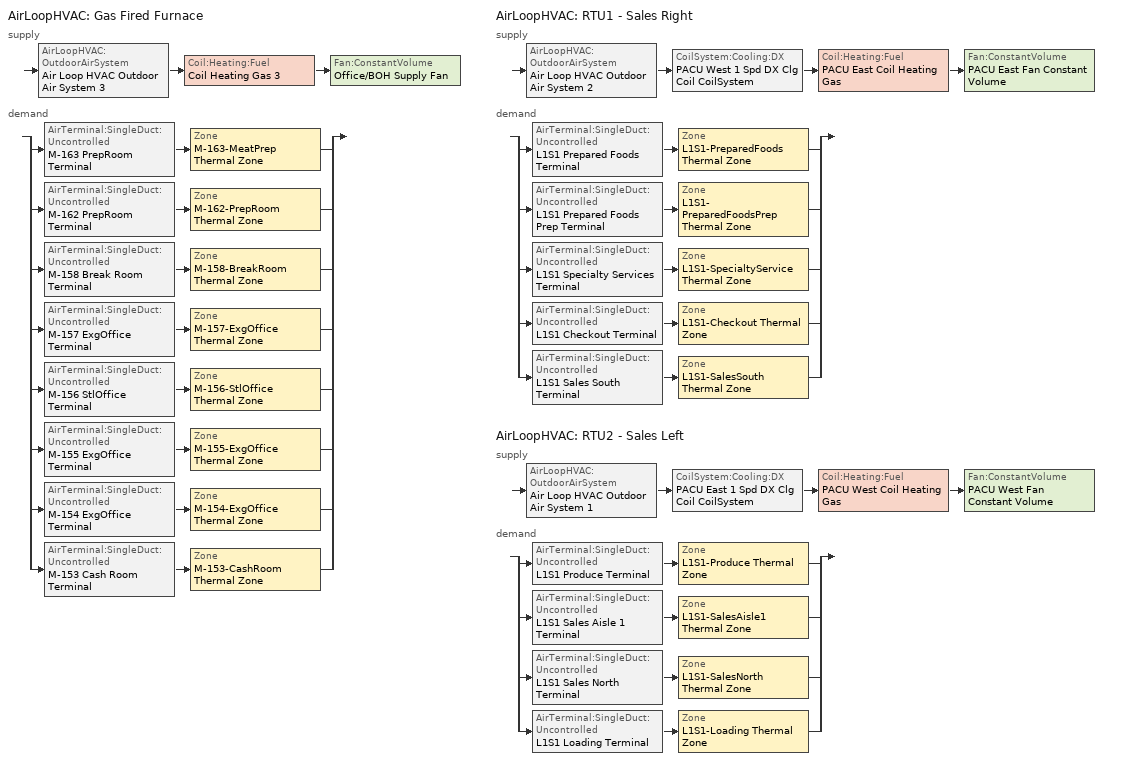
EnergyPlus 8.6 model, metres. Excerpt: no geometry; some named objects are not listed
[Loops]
AirLoopHVAC 'Gas Fired Furnace'
 supply: AirLoopHVAC:OutdoorAirSystem 'Air Loop HVAC Outdoor Air System 3' > Coil:Heating:Fuel 'Coil Heating Gas 3' > Fan:ConstantVolume 'Office/BOH Supply Fan'
 demand: split
  | AirTerminal:SingleDuct:Uncontrolled 'M-163 PrepRoom Terminal' > Zone 'M-163-MeatPrep Thermal Zone'
  | AirTerminal:SingleDuct:Uncontrolled 'M-162 PrepRoom Terminal' > Zone 'M-162-PrepRoom Thermal Zone'
  | AirTerminal:SingleDuct:Uncontrolled 'M-158 Break Room Terminal' > Zone 'M-158-BreakRoom Thermal Zone'
  | AirTerminal:SingleDuct:Uncontrolled 'M-157 ExgOffice Terminal' > Zone 'M-157-ExgOffice Thermal Zone'
  | AirTerminal:SingleDuct:Uncontrolled 'M-156 StlOffice Terminal' > Zone 'M-156-StlOffice Thermal Zone'
  | AirTerminal:SingleDuct:Uncontrolled 'M-155 ExgOffice Terminal' > Zone 'M-155-ExgOffice Thermal Zone'
  | AirTerminal:SingleDuct:Uncontrolled 'M-154 ExgOffice Terminal' > Zone 'M-154-ExgOffice Thermal Zone'
  | AirTerminal:SingleDuct:Uncontrolled 'M-153 Cash Room Terminal' > Zone 'M-153-CashRoom Thermal Zone'
AirLoopHVAC 'RTU1 - Sales Right'
 supply: AirLoopHVAC:OutdoorAirSystem 'Air Loop HVAC Outdoor Air System 2' > CoilSystem:Cooling:DX 'PACU West 1 Spd DX Clg Coil CoilSystem' > Coil:Heating:Fuel 'PACU East Coil Heating Gas' > Fan:ConstantVolume 'PACU East Fan Constant Volume'
 demand: split
  | AirTerminal:SingleDuct:Uncontrolled 'L1S1 Prepared Foods Terminal' > Zone 'L1S1-PreparedFoods Thermal Zone'
  | AirTerminal:SingleDuct:Uncontrolled 'L1S1 Prepared Foods Prep Terminal' > Zone 'L1S1-PreparedFoodsPrep Thermal Zone'
  | AirTerminal:SingleDuct:Uncontrolled 'L1S1 Specialty Services Terminal' > Zone 'L1S1-SpecialtyService Thermal Zone'
  | AirTerminal:SingleDuct:Uncontrolled 'L1S1 Checkout Terminal' > Zone 'L1S1-Checkout Thermal Zone'
  | AirTerminal:SingleDuct:Uncontrolled 'L1S1 Sales South Terminal' > Zone 'L1S1-SalesSouth Thermal Zone'
AirLoopHVAC 'RTU2 - Sales Left'
 supply: AirLoopHVAC:OutdoorAirSystem 'Air Loop HVAC Outdoor Air System 1' > CoilSystem:Cooling:DX 'PACU East 1 Spd DX Clg Coil CoilSystem' > Coil:Heating:Fuel 'PACU West Coil Heating Gas' > Fan:ConstantVolume 'PACU West Fan Constant Volume'
 demand: split
  | AirTerminal:SingleDuct:Uncontrolled 'L1S1 Produce Terminal' > Zone 'L1S1-Produce Thermal Zone'
  | AirTerminal:SingleDuct:Uncontrolled 'L1S1 Sales Aisle 1 Terminal' > Zone 'L1S1-SalesAisle1 Thermal Zone'
  | AirTerminal:SingleDuct:Uncontrolled 'L1S1 Sales North Terminal' > Zone 'L1S1-SalesNorth Thermal Zone'
  | AirTerminal:SingleDuct:Uncontrolled 'L1S1 Loading Terminal' > Zone 'L1S1-Loading Thermal Zone'
[DesignSpecification:OutdoorAir] Outdoor Air Method=Sum; Outdoor Air Flow per Zone {m3/s}=0; Outdoor Air Flow Air Changes per Hour {1/hr}=0
Name | Outdoor Air Flow per Person {m3/s-person} | Outdoor Air Flow per Zone Floor Area {m3/s-m2}
Outdoor Air--Sales | 0 | 0.0015
Outdoor Air--Office | 0.01 | 0
Outdoor Air--BOH | 0 | 0.00075
[Sizing:Zone] Zone Cooling Design Supply Air Temperature Input Method=SupplyAirTemperature; Zone Cooling Design Supply Air Temperature {C}=14; Zone Heating Design Supply Air Temperature Input Method=SupplyAirTemperature; Zone Heating Design Supply Air Temperature {C}=40; Zone Cooling Design Supply Air Humidity Ratio {kgWater/kgDryAir}=0.0085; Zone Heating Design Supply Air Humidity Ratio {kgWater/kgDryAir}=0.008; Cooling Design Air Flow Method=Flow/Zone; Heating Design Air Flow Method=Flow/Zone
Name | Design Specification Outdoor Air Object | Cooling Design Air Flow Rate {m3/s} | Heating Design Air Flow Rate {m3/s}
L1S1-Loading Thermal Zone | Outdoor Air--BOH | 0.217 | 0.217
L1S1-Produce Thermal Zone; L1S1-SalesAisle1 Thermal Zone | Outdoor Air--Sales | 0.694 | 0.694
L1S1-SalesNorth Thermal Zone | Outdoor Air--Sales | 0.566 | 0.566
L1S1-Checkout Thermal Zone; L1S1-SalesSouth Thermal Zone; L1S1-SpecialtyService Thermal Zone | Outdoor Air--Sales | 0.378 | 0.378
L1S1-PreparedFoods Thermal Zone | Outdoor Air--Sales | 0.755 | 0.755
L1S1-PreparedFoodsPrep Thermal Zone | Outdoor Air--BOH | 0.189 | 0.189
M-153-CashRoom Thermal Zone; M-154-ExgOffice Thermal Zone | Outdoor Air--Office | 0.035 | 0.035
M-155-ExgOffice Thermal Zone; M-157-ExgOffice Thermal Zone; M-158-BreakRoom Thermal Zone; M-162-PrepRoom Thermal Zone; M-163-MeatPrep Thermal Zone | Outdoor Air--Office | 0.047 | 0.047
M-156-StlOffice Thermal Zone | Outdoor Air--Office | 0.094 | 0.094
[Sizing:System] Type of Load to Size On=Sensible; Design Outdoor Air Flow Rate {m3/s}=Autosize; Central Heating Maximum System Air Flow Ratio=1; Preheat Design Temperature {C}=7; Preheat Design Humidity Ratio {kgWater/kgDryAir}=0.008; Precool Design Temperature {C}=12.8; Precool Design Humidity Ratio {kgWater/kgDryAir}=0.008; Central Cooling Design Supply Air Temperature {C}=12.8; Central Heating Design Supply Air Temperature {C}=40; Type of Zone Sum to Use=NonCoincident; 100% Outdoor Air in Cooling=Yes; 100% Outdoor Air in Heating=Yes; Central Cooling Design Supply Air Humidity Ratio {kgWater/kgDryAir}=0.0085; Central Heating Design Supply Air Humidity Ratio {kgWater/kgDryAir}=0.008; Cooling Supply Air Flow Rate Method=Flow/System; Cooling Supply Air Flow Rate Per Floor Area {m3/s-m2}=0.00996765; Cooling Fraction of Autosized Cooling Supply Air Flow Rate=1; Cooling Supply Air Flow Rate Per Unit Cooling Capacity {m3/s-W}=3.94755e-05; Heating Supply Air Flow Rate Method=Flow/System; Heating Supply Air Flow Rate Per Floor Area {m3/s-m2}=0.00996765; Heating Fraction of Autosized Heating Supply Air Flow Rate=1; Heating Fraction of Autosized Cooling Supply Air Flow Rate=1; Heating Supply Air Flow Rate Per Unit Heating Capacity {m3/s-W}=3.15882e-05; System Outdoor Air Method=ZoneSum; Zone Maximum Outdoor Air Fraction=1; Cooling Design Capacity Method=CoolingDesignCapacity; Cooling Design Capacity Per Floor Area {W/m2}=234.7; Fraction of Autosized Cooling Design Capacity=1; Heating Design Capacity Method=HeatingDesignCapacity; Heating Design Capacity Per Floor Area {W/m2}=157; Fraction of Autosized Heating Design Capacity=1; Central Cooling Capacity Control Method=OnOff
Name | Cooling Supply Air Flow Rate {m3/s} | Heating Supply Air Flow Rate {m3/s} | Cooling Design Capacity {W} | Heating Design Capacity {W}
Gas Fired Furnace | 0 | 0.401 | 0 | Autosize
RTU1 - Sales Right | 2.36 | 2.36 | 49822 | 102574
RTU2 - Sales Left | 1.89 | 1.89 | 35462 | 58614
[ZoneControl:Thermostat]
Name | Zone or ZoneList | Control Type Schedule | Control 1
L1S1-Checkout Thermal Zone Thermostat | L1S1-Checkout Thermal Zone | L1S1-Checkout Thermal Zone Thermostat Schedule | Thermostat Setpoint Dual Setpoint 1
L1S1-Loading Thermal Zone Thermostat | L1S1-Loading Thermal Zone | L1S1-Loading Thermal Zone Thermostat Schedule | Thermostat Setpoint Dual Setpoint 3
L1S1-PreparedFoods Thermal Zone Thermostat | L1S1-PreparedFoods Thermal Zone | L1S1-PreparedFoods Thermal Zone Thermostat Schedule | Thermostat Setpoint Dual Setpoint 7
L1S1-PreparedFoodsPrep Thermal Zone Thermostat | L1S1-PreparedFoodsPrep Thermal Zone | L1S1-PreparedFoodsPrep Thermal Zone Thermostat Schedule | Thermostat Setpoint Dual Setpoint 4
L1S1-Produce Thermal Zone Thermostat | L1S1-Produce Thermal Zone | L1S1-Produce Thermal Zone Thermostat Schedule | Thermostat Setpoint Dual Setpoint 9
L1S1-SalesAisle1 Thermal Zone Thermostat | L1S1-SalesAisle1 Thermal Zone | L1S1-SalesAisle1 Thermal Zone Thermostat Schedule | Thermostat Setpoint Dual Setpoint 10
L1S1-SalesNorth Thermal Zone Thermostat | L1S1-SalesNorth Thermal Zone | L1S1-SalesNorth Thermal Zone Thermostat Schedule | Thermostat Setpoint Dual Setpoint 2
L1S1-SalesSouth Thermal Zone Thermostat | L1S1-SalesSouth Thermal Zone | L1S1-SalesSouth Thermal Zone Thermostat Schedule | Thermostat Setpoint Dual Setpoint 5
L1S1-SpecialtyService Thermal Zone Thermostat | L1S1-SpecialtyService Thermal Zone | L1S1-SpecialtyService Thermal Zone Thermostat Schedule | Thermostat Setpoint Dual Setpoint 8
[ThermostatSetpoint:DualSetpoint] Heating Setpoint Temperature Schedule=HTGSETP_SCH; Cooling Setpoint Temperature Schedule=CLGSETP_SCH
Thermostat Setpoint Dual Setpoint 1; Thermostat Setpoint Dual Setpoint 3; Thermostat Setpoint Dual Setpoint 7; Thermostat Setpoint Dual Setpoint 4; Thermostat Setpoint Dual Setpoint 9; Thermostat Setpoint Dual Setpoint 10; Thermostat Setpoint Dual Setpoint 2; Thermostat Setpoint Dual Setpoint 5; Thermostat Setpoint Dual Setpoint 8
[ZoneHVAC:UnitHeater]
L1S1 Loading Unit Heater Gas: Availability Schedule=Always On Discrete 1; Supply Air Fan=CV Unit Heater Fan; Maximum Supply Air Flow Rate {m3/s}=0.215; Heating Coil=Unit Heater Gas Htg Coil; Supply Air Fan Operation During No Heating=No; Heating Convergence Tolerance=0.001
[AirTerminal:SingleDuct:Uncontrolled] Availability Schedule=Always On Discrete
Name | Maximum Air Flow Rate {m3/s}
L1S1 Checkout Terminal; L1S1 Prepared Foods Terminal; L1S1 Produce Terminal; L1S1 Sales Aisle 1 Terminal; L1S1 Specialty Services Terminal | 0.755
L1S1 Loading Terminal | 0.33
L1S1 Prepared Foods Prep Terminal | 0.212
L1S1 Sales North Terminal | 0.566
L1S1 Sales South Terminal | 0.378
M-153 Cash Room Terminal; M-154 ExgOffice Terminal; M-155 ExgOffice Terminal; M-156 StlOffice Terminal; M-157 ExgOffice Terminal; M-158 Break Room Terminal; M-162 PrepRoom Terminal; M-163 PrepRoom Terminal | 0.071
[Zone equipment]
L1S1-Checkout Thermal Zone: L1S1 Checkout Terminal
L1S1-Loading Thermal Zone: L1S1 Loading  Exhaust Fan, L1S1 Loading Unit Heater Gas, L1S1 Loading Terminal
L1S1-PreparedFoods Thermal Zone: L1S1 Prepared Foods Terminal
L1S1-PreparedFoodsPrep Thermal Zone: L1S1 Prepared Foods Prep Terminal, L1S1 Prepared Foods Prep Exhaust Fan
L1S1-Produce Thermal Zone: L1S1 Produce Terminal
L1S1-SalesAisle1 Thermal Zone: L1S1 Sales Aisle 1 Terminal
L1S1-SalesNorth Thermal Zone: L1S1 Sales North Terminal
L1S1-SalesSouth Thermal Zone: L1S1 Sales South Terminal
L1S1-SpecialtyService Thermal Zone: L1S1 Specialty Services Terminal
M-153-CashRoom Thermal Zone: M-153 Cash Room Terminal
M-154-ExgOffice Thermal Zone: M-154 ExgOffice Terminal
M-155-ExgOffice Thermal Zone: M-155 ExgOffice Terminal
M-156-StlOffice Thermal Zone: M-156 StlOffice Terminal
M-157-ExgOffice Thermal Zone: M-157 ExgOffice Terminal
M-158-BreakRoom Thermal Zone: M-158 Break Room Terminal
M-162-PrepRoom Thermal Zone: M-162 PrepRoom Terminal
M-163-MeatPrep Thermal Zone: M-163 PrepRoom Terminal
[Fan:ConstantVolume] Motor In Airstream Fraction=1
Name | Availability Schedule | Fan Total Efficiency | Pressure Rise {Pa} | Maximum Flow Rate {m3/s} | Motor Efficiency
CV Unit Heater Fan | Always On Discrete 1 | 0.7 | 250 | 0.22 | 0.9
Office/BOH Supply Fan | Always On Discrete | 0.7 | 500 | 0.401 | 0.9
PACU East Fan Constant Volume | Always On Discrete | 0.7 | 500 | 2.36 | 0.9
PACU West Fan Constant Volume | Always On Discrete | 0.6 | 1000 | 1.89 | 0.924
[Fan:ZoneExhaust] Fan Total Efficiency=0.6; Pressure Rise {Pa}=0; System Availability Manager Coupling Mode=Decoupled
Name | Maximum Flow Rate {m3/s}
L1S1 Loading  Exhaust Fan | 0.47
L1S1 Prepared Foods Prep Exhaust Fan | 0.96
[Coil:Cooling:DX:SingleSpeed] Availability Schedule=Always On Discrete 1; Gross Rated Sensible Heat Ratio=0.75; Total Cooling Capacity Function of Temperature Curve=OS:Curve:Biquadratic 1; Total Cooling Capacity Function of Flow Fraction Curve=OS:Curve:Quadratic 1; Energy Input Ratio Function of Temperature Curve=OS:Curve:Biquadratic 2; Energy Input Ratio Function of Flow Fraction Curve=OS:Curve:Quadratic 2; Part Load Fraction Correlation Curve=OS:Curve:Quadratic 3; Condenser Type=AirCooled; Evaporative Condenser Effectiveness=0; Crankcase Heater Capacity {W}=0; Maximum Outdoor Dry-Bulb Temperature for Crankcase Heater Operation {C}=0; Basin Heater Capacity {W/K}=0; Basin Heater Setpoint Temperature {C}=10
Name | Gross Rated Total Cooling Capacity {W} | Gross Rated Cooling COP {W/W} | Rated Air Flow Rate {m3/s}
PACU West 1 Spd DX Clg Coil | 35517 | 3.11 | 1.89
PACU East 1 Spd DX Clg Coil | 49836 | 3.51 | 2.36
[Coil:Heating:Fuel] Fuel Type=NaturalGas; Burner Efficiency=0.8; Parasitic Electric Load {W}=0; Parasitic Fuel Load {W}=0
Name | Availability Schedule | Nominal Capacity {W}
Unit Heater Gas Htg Coil | Always On Discrete 1 | 8792
Coil Heating Gas 3 | Always On Discrete | 150000
PACU East Coil Heating Gas | Always On Discrete | 102574
PACU West Coil Heating Gas | Always On Discrete | 58614
[CoilSystem:Cooling:DX] Availability Schedule=Always On Discrete 1
Name | Cooling Coil
PACU West 1 Spd DX Clg Coil CoilSystem | PACU West 1 Spd DX Clg Coil
PACU East 1 Spd DX Clg Coil CoilSystem | PACU East 1 Spd DX Clg Coil
[Controller:OutdoorAir] Economizer Control Action Type=ModulateFlow; Economizer Maximum Limit Dry-Bulb Temperature {C}=28; Economizer Maximum Limit Enthalpy {J/kg}=64000; Economizer Minimum Limit Dry-Bulb Temperature {C}=-100; Lockout Type=NoLockout; Minimum Limit Type=FixedMinimum; High Humidity Control=No; Control High Indoor Humidity Based on Outdoor Humidity Ratio=Yes; Heat Recovery Bypass Control Type=BypassWhenWithinEconomizerLimits
Name | Minimum Outdoor Air Flow Rate {m3/s} | Maximum Outdoor Air Flow Rate {m3/s} | Economizer Control Type | Mechanical Ventilation Controller
Controller Outdoor Air 3 | 0.401 | 0.401 | NoEconomizer | Controller Mechanical Ventilation 1
Controller Outdoor Air 2 | 0.519 | 0.858 | DifferentialEnthalpy | Controller Mechanical Ventilation 2
Controller Outdoor Air 1 | 0.656 | 0.8 | DifferentialEnthalpy | Controller Mechanical Ventilation 3
[Controller:MechanicalVentilation] Availability Schedule=Always On Discrete; Demand Controlled Ventilation=No; System Outdoor Air Method=ZoneSum
Name | Zone 1 | Design Specification Outdoor Air Object Name 1 | Zone 2 | Design Specification Outdoor Air Object Name 2 | Zone 3 | Design Specification Outdoor Air Object Name 3 | Zone 4 | Design Specification Outdoor Air Object Name 4 | Zone 5 | Design Specification Outdoor Air Object Name 5 | Zone 6 | Design Specification Outdoor Air Object Name 6 | Zone 7 | Design Specification Outdoor Air Object Name 7 | Zone 8 | Design Specification Outdoor Air Object Name 8
Controller Mechanical Ventilation 3 | L1S1-Produce Thermal Zone | Outdoor Air--Sales | L1S1-Loading Thermal Zone | Outdoor Air--BOH | L1S1-SalesAisle1 Thermal Zone | Outdoor Air--Sales | L1S1-SalesNorth Thermal Zone | Outdoor Air--Sales
Controller Mechanical Ventilation 2 | L1S1-PreparedFoods Thermal Zone | Outdoor Air--Sales | L1S1-Checkout Thermal Zone | Outdoor Air--Sales | L1S1-PreparedFoodsPrep Thermal Zone | Outdoor Air--BOH | L1S1-SalesSouth Thermal Zone | Outdoor Air--Sales | L1S1-SpecialtyService Thermal Zone | Outdoor Air--Sales
Controller Mechanical Ventilation 1 | M-154-ExgOffice Thermal Zone | Outdoor Air--Office | M-153-CashRoom Thermal Zone | Outdoor Air--Office | M-155-ExgOffice Thermal Zone | Outdoor Air--Office | M-156-StlOffice Thermal Zone | Outdoor Air--Office | M-157-ExgOffice Thermal Zone | Outdoor Air--Office | M-158-BreakRoom Thermal Zone | Outdoor Air--Office | M-162-PrepRoom Thermal Zone | Outdoor Air--Office | M-163-MeatPrep Thermal Zone | Outdoor Air--Office
[AirLoopHVAC]
Name | Design Supply Air Flow Rate {m3/s}
Gas Fired Furnace | 0.614
RTU1 - Sales Right | 3.233
RTU2 - Sales Left | 2.41
[SetpointManager:SingleZone:Reheat] Control Variable=Temperature; Minimum Supply Air Temperature {C}=-99; Maximum Supply Air Temperature {C}=99
Name | Control Zone | Setpoint Node or NodeList
Setpoint Manager Single Zone Reheat 3 | M-154-ExgOffice Thermal Zone | BOH Heating Setpoint Node
Setpoint Manager Single Zone Reheat 2 | L1S1-Checkout Thermal Zone | PACU East Setpoint Node
Setpoint Manager Single Zone Reheat 1 | L1S1-Loading Thermal Zone | PACU West Setpoint Node
[SetpointManager:MixedAir] Control Variable=Temperature
Name | Setpoint Node or NodeList
BOH Pre-Furnace Node OS Default SPM | BOH Pre-Furnace Node
BOH Pre-Fan Node OS Default SPM | BOH Pre-Fan Node
PACU East Pre-Coil Node OS Default SPM | PACU East Pre-Coil Node
PACU East PreHeat Node OS Default SPM | PACU East PreHeat Node
PACU East Pre-Fan Node OS Default SPM | PACU East Pre-Fan Node
PACU West Pre Coil Node OS Default SPM | PACU West Pre Coil Node
PACU Pre-Heat Node OS Default SPM | PACU Pre-Heat Node
PACU West Pre-Fan Node OS Default SPM | PACU West Pre-Fan Node
[Refrigeration:CaseAndWalkInList]
MediumLowCaseList: Case or WalkIn 1=24ft D6X-ULEP BEER/WINE case; Case or WalkIn 2=ADT090-AE PREP FOODS COOLER case; Case or WalkIn 3=16ft D6X-ULEP MD SPECIAL case; Case or WalkIn 4=20ft D6X-ULEP MD PREP FOOD 2 case; Case or WalkIn 5=20ft D6X-ULEP MD PREP FOOD case; Case or WalkIn 6=8ft D6X-ULEP BAKERY case; Case or WalkIn 7=10ft SHVS CAKES case; Case or WalkIn 8=4ft SHVSS  PASTRY case; Case or WalkIn 9=18ft QI-SS  SERVICE SPECIALTY case; Case or WalkIn 10=16ft AMTEKCO  SALAD BAR case; Case or WalkIn 11=RGD24-83 whole body case; Case or WalkIn 12=C6X-LE MD PRODUCE 3 case; Case or WalkIn 13=C6X-LE MD PRODUCE 2 case; Case or WalkIn 14=C6X-LE MD PRODUCE 1 case; Case or WalkIn 15=WK155-AB PRODUCE COOLER case; Case or WalkIn 16=D6NX-LE MD MEAT/SEAFOOD case; Case or WalkIn 17=MDC-86FL MD DAIRY1 Case; Case or WalkIn 18=RGD24-83 NUT BUTTERS case; Case or WalkIn 19=MDC-86RL MD DAIRY2 Case; Case or WalkIn 20=MDC-86FL MD DAIRY3 case; Case or WalkIn 21=ADT208-AE DAIRY COOLER case
[Refrigeration:Condenser:AirCooled]
SharedCondenser: Rated Effective Total Heat Rejection Rate Curve=SharedCondenserHRCurve; Rated Subcooling Temperature Difference {deltaC}=0; Condenser Fan Speed Control Type=VariableSpeed; Rated Fan Power {W}=6600; Minimum Fan Air Flow Ratio=0.25
[Refrigeration:Compressor] Refrigeration Compressor Power Curve=06DR820_R-22_Med_pwrcurv; Refrigeration Compressor Capacity Curve=06DR820_R-22_Med_qcurv; Rated Return Gas Temperature {C}=32.2222; Rated Subcooling {deltaC}=0
RackA 2C0572SL-4SU; RackA 4C0969SL-4SU; RackA 4C0770SL-4SU; RackA 4C1145SL-4SU; RackA 4C1145SL-4SU_2; RackA 2C0222SH-4SU; RackA 2C0323SH-4SU; RackA 2C0323SH-4SU_2; RackB 4C1480SL-2NU; RackB 4C2067SL-2NU_1; RackB 4C2067SL-2NU_2; RackB 4C2067SL-2NU_3; RackB 4C2067SL-2NU_4
[Refrigeration:CompressorList]
Name | Refrigeration Compressor 1 | Refrigeration Compressor 2 | Refrigeration Compressor 3 | Refrigeration Compressor 4 | Refrigeration Compressor 5 | Refrigeration Compressor 6 | Refrigeration Compressor 7 | Refrigeration Compressor 8
LowTempCompressorList | RackA 2C0572SL-4SU | RackA 4C0969SL-4SU | RackA 4C0770SL-4SU | RackA 4C1145SL-4SU | RackA 4C1145SL-4SU_2 | RackA 2C0222SH-4SU | RackA 2C0323SH-4SU | RackA 2C0323SH-4SU_2
MediumTempCompressorList | RackB 4C1480SL-2NU | RackB 4C2067SL-2NU_1 | RackB 4C2067SL-2NU_2 | RackB 4C2067SL-2NU_3 | RackB 4C2067SL-2NU_4
[Refrigeration:System] Refrigeration Condenser=SharedCondenser; Minimum Condensing Temperature {C}=25; Refrigeration System Working Fluid Type=R404a; Suction Temperature Control Type=ConstantSuctionTemperature
Name | Refrigerated Case or Walkin or CaseAndWalkInList | Compressor or CompressorList
MediumTempSystem | MediumLowCaseList | MediumTempCompressorList
LowTempSystem | LowCaseList | LowTempCompressorList
[Schedule:Day:Interval]
Schedule Day 1; Schedule Day 2: No, 24:00, 24.4444
Schedule Day 3: No, 24:00, 15.6
Schedule Day 5: No, 24:00, 30
[Schedule:Week:Daily]
Schedule:Week:Daily {e560cc63-bda5-4bbf-a679-93ac803cdf5b}: Schedule Day 1, Schedule Day 1, Schedule Day 1, Schedule Day 1, Schedule Day 1, Schedule Day 1, Schedule Day 1, Schedule Day 1, Schedule Day 1, Schedule Day 3, Schedule Day 1, Schedule Day 1
Schedule:Week:Daily {572569d1-4d4f-44fd-825a-43dd7b9226f6}: Schedule Day 2, Schedule Day 2, Schedule Day 2, Schedule Day 2, Schedule Day 2, Schedule Day 2, Schedule Day 2, Schedule Day 2, Schedule Day 2, Schedule Day 5, Schedule Day 2, Schedule Day 2
[Schedule:Year]
HTGSETP_SCH: Schedule:Week:Daily {e560cc63-bda5-4bbf-a679-93ac803cdf5b}, 1, 1, 12, 31
CLGSETP_SCH: Schedule:Week:Daily {572569d1-4d4f-44fd-825a-43dd7b9226f6}, 1, 1, 12, 31
[Schedule:Compact]
L1S1-Checkout Thermal Zone Thermostat Schedule; L1S1-Loading Thermal Zone Thermostat Schedule; L1S1-PreparedFoods Thermal Zone Thermostat Schedule; L1S1-PreparedFoodsPrep Thermal Zone Thermostat Schedule; L1S1-Produce Thermal Zone Thermostat Schedule; L1S1-SalesAisle1 Thermal Zone Thermostat Schedule; L1S1-SalesNorth Thermal Zone Thermostat Schedule; L1S1-SalesSouth Thermal Zone Thermostat Schedule; L1S1-SpecialtyService Thermal Zone Thermostat Schedule: Through: 12/31, For: AllDays, Until: 24:00, 4
[Schedule:Constant]
Always On Discrete: OnOff, 1
Always On Discrete 1: Schedule Type Limits 1, 1
[Curve:Linear]
SharedCondenserHRCurve: Coefficient1 Constant=0; Coefficient2 x=5240; Minimum Value of x=11; Maximum Value of x=22.2
[Curve:Quadratic]
Name | Coefficient1 Constant | Coefficient2 x | Coefficient3 x**2 | Minimum Value of x | Maximum Value of x
OS:Curve:Quadratic 1 | 0.77136 | 0.34053 | -0.11088 | 0.75918 | 1.13877
OS:Curve:Quadratic 2 | 1.2055 | -0.32953 | 0.12308 | 0.75918 | 1.13877
OS:Curve:Quadratic 3 | 0.771 | 0.229 | 0 | 0 | 1
[Curve:Bicubic] Minimum Value of x=-17.8; Maximum Value of x=4.4; Minimum Value of y=10; Maximum Value of y=48.9
Name | Coefficient1 Constant | Coefficient2 x | Coefficient3 x**2 | Coefficient4 y | Coefficient5 y**2 | Coefficient6 x*y | Coefficient7 x**3 | Coefficient8 y**3 | Coefficient9 x**2*y | Coefficient10 x*y**2
06DR820_R-22_Med_qcurv | 38490 | 1393 | 19.32 | -365.6 | 1.295 | -10.41 | 0.09712 | -0.00764 | -0.1141 | 0.004656
06DR820_R-22_Med_pwrcurv | 1284 | -124.3 | -3.435 | 153.9 | -0.4744 | 4.041 | -0.02511 | 0.00123 | 0.03235 | -0.003028
[Curve:Biquadratic] Minimum Value of x=17; Maximum Value of x=22; Minimum Value of y=13; Maximum Value of y=46
Name | Coefficient1 Constant | Coefficient2 x | Coefficient3 x**2 | Coefficient4 y | Coefficient5 y**2 | Coefficient6 x*y
OS:Curve:Biquadratic 1 | 0.42415 | 0.04426 | -0.00042 | 0.00333 | -8e-005 | -0.00021
OS:Curve:Biquadratic 2 | 1.23649 | -0.02431 | 0.00057 | -0.01434 | 0.00063 | -0.00038
